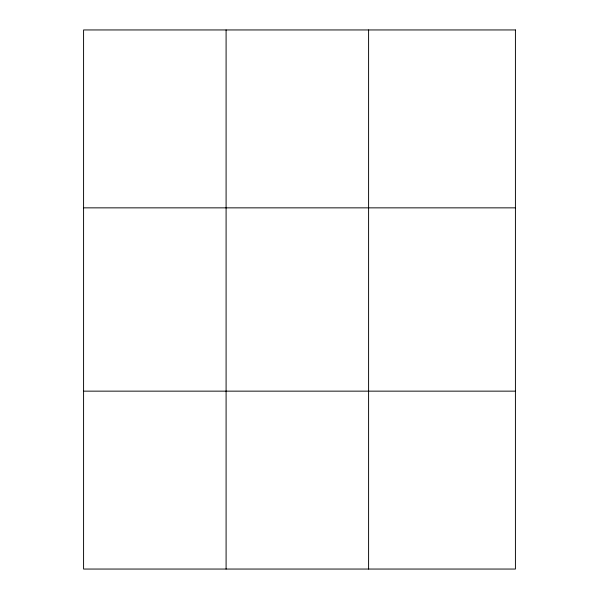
<?xml version="1.0" encoding="UTF-8"?>
<svg xmlns="http://www.w3.org/2000/svg" width="599" height="599" viewBox="0 0 599 599"><rect width="100%" height="100%" fill="white"/><g stroke="black" fill="none" stroke-linecap="round" stroke-linejoin="round"><path stroke-width="0.9" d="M226.093 29.95L226.093 569.05M368.595 29.95L368.595 569.05M83.583 207.853L515.417 207.853M83.583 391.147L515.417 391.147M515.417 29.95L515.417 569.05L83.583 569.05L83.583 29.95L515.417 29.95"/></g></svg>
